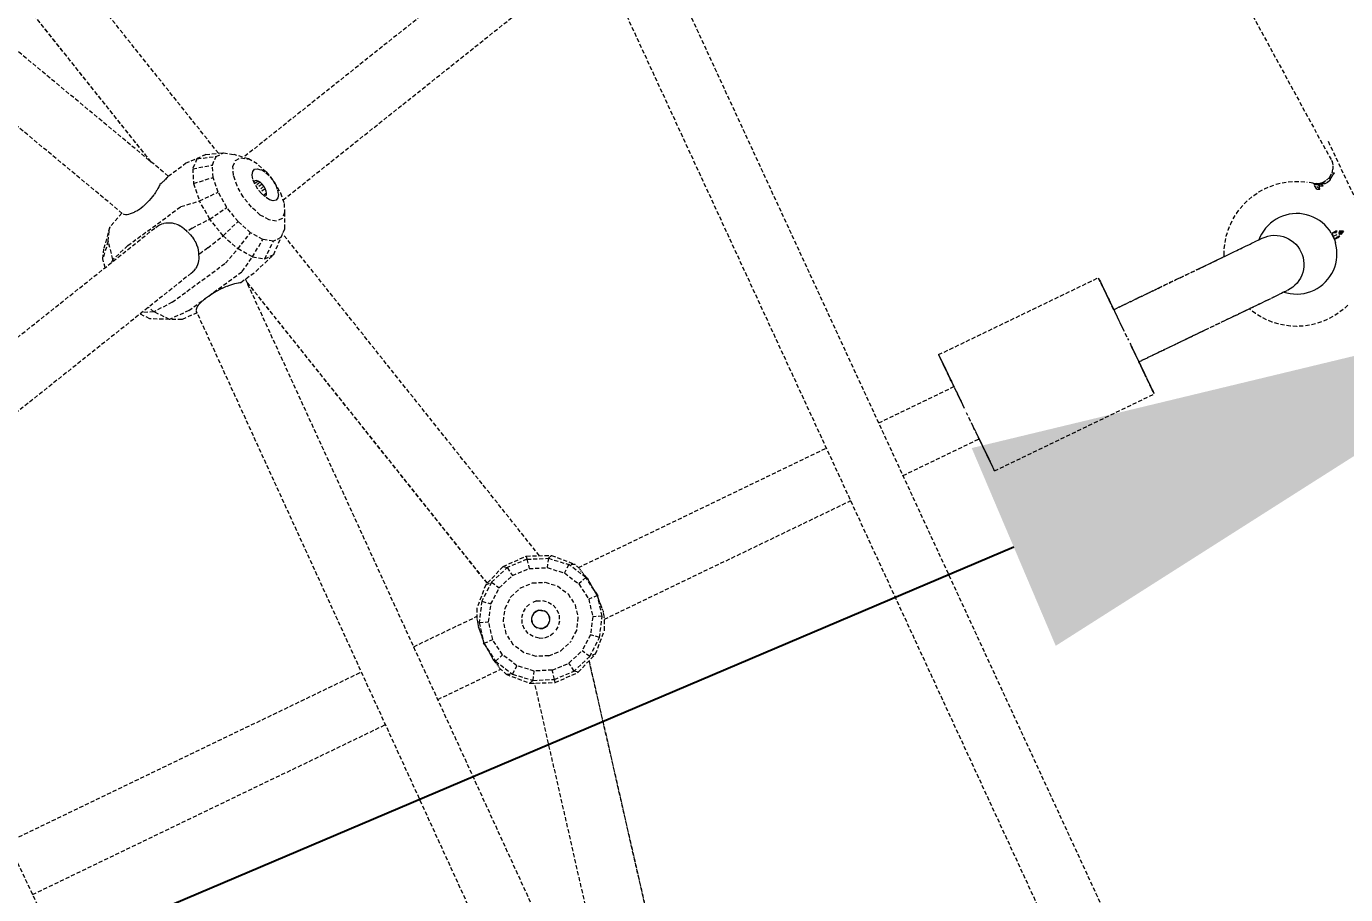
# Model space of a CAD drawing. Header units: millimetres. Extents: x -3111 to 2953, y -2449 to 2811.
# Drawn here: x 872.6 to 1281.8, y 437 to 706.4 of the extents above; entities that cross this region are included whole.
import ezdxf

# ---------------------------------------------------------------- set-up
doc = ezdxf.new("R2010")
doc.units = ezdxf.units.MM
doc.linetypes.add('HIDDEN', pattern=[1.905, 1.27, -0.635])
for name, color, linetype in [('DIKOM_ЗОНА', 90, 'Continuous'), ('DIKOM_ОБЪЕКТ', 7, 'Continuous'), ('DIKOM_РАЗМЕР_ОБЪЕКТА', 7, 'Continuous')]:
    doc.layers.add(name, color=color, linetype=linetype)
doc.styles.add('style1', font='arialbd.ttf', dxfattribs={"width": 0.8})
doc.dimstyles.new('1-50', dxfattribs={"dimtxt": 300, "dimasz": 200, "dimexe": 100, "dimexo": 0, "dimgap": 100, "dimtad": 1, "dimtxsty": 'style1', "dimcen": 200, "dimclrd": 7, "dimclre": 7, "dimclrt": 7, "dimadec": 1, "dimazin": 2, "dimtfac": 1, "dimtmove": 0, "dimatfit": 2, "dimfxl": 0, "dimlwd": 25, "dimlwe": 18, "dimarcsym": 0})

# ---------------------------------------------------------------- blocks, each defined once
blk = doc.blocks.new('*D0')
at = {"layer": 'Defpoints', "color": 0, "transparency": 16777216}
for p in [(1362.98, 623.05), (-717.19, -260.39)]:
    blk.add_point(p, dxfattribs=at)
at = {"layer": 'DIKOM_РАЗМЕР_ОБЪЕКТА', "color": 7, "lineweight": 25, "transparency": 16777216}
for p, q in [((1362.98, 623.05), (2780.32, 1224.99)), ((-533.11, -182.21), (1178.9, 544.87))]:
    blk.add_line(p, q, dxfattribs=at)
at = {"layer": 'DIKOM_РАЗМЕР_ОБЪЕКТА', "color": 7, "transparency": 16777216}
for points in [[(1165.87, 575.55), (1191.93, 514.19), (1362.98, 623.05)], [(-546.14, -151.53), (-520.08, -212.89), (-717.19, -260.39)]]:
    blk.add_solid(points, dxfattribs=at)
at = {"layer": 'DIKOM_РАЗМЕР_ОБЪЕКТА', "color": 7, "transparency": 16777216, "insert": (2050.93, 1228.64), "char_height": 300, "attachment_point": 5, "rotation": 23.0107, "style": 'style1'}
blk.add_mtext('{\\fArial|b0|i0|c204|p34;\\H1.16667x;∅2260}', dxfattribs=at)

msp = doc.modelspace()

# ---------------------------------------------------------------- linework, layer by layer
at = {"layer": 'DIKOM_ЗОНА', "color": 3, "lineweight": 15}
msp.add_circle((322.894, 181.327), 2629.975, dxfattribs=at)
at = {"layer": 'DIKOM_ОБЪЕКТ', "color": 7, "linetype": 'HIDDEN', "lineweight": 15}
for p, q in [((916.63, 659.942), (685.614, 851.776)), ((902.39, 648.37), (676.177, 836.216)), ((932.229, 667.019), (833.069, 791.397)), ((911.325, 664.348), (820.855, 777.728)), ((1041.155, 746.446), (939.953, 665.739)), ((952.218, 652.497), (1052.702, 732.631)), ((1224.906, 393.009), (1068.499, 731.787)), ((1207.201, 388.416), (1053.178, 722.031)), ((1247.582, 719.72), (1277.419, 664.853)), ((911.268, 664.394), (878.261, 705.785)), ((928.305, 666.669), (933.791, 667.159)), ((931.458, 666.026), (933.791, 667.159)), ((933.791, 667.159), (937.056, 666.638)), ((1276.418, 670.737), (1290.64, 640.579)), ((916.618, 659.934), (922.042, 663.915)), ((922.042, 663.915), (928.305, 666.669)), ((925.546, 665.33), (924.224, 662.196)), ((924.224, 662.196), (930.339, 663.377)), ((928.305, 666.669), (925.546, 665.33)), ((925.546, 665.33), (931.458, 666.026)), ((930.339, 663.377), (931.458, 666.026)), ((930.57, 659.529), (930.339, 663.377)), ((936.716, 662.914), (937.518, 664.812)), ((936.881, 660.158), (936.716, 662.914)), ((941.528, 665.251), (937.056, 666.638)), ((937.518, 664.812), (939.189, 665.624)), ((939.189, 665.624), (941.528, 665.251)), ((944.253, 663.738), (941.528, 665.251)), ((947.035, 661.268), (944.253, 663.738)), ((1277.419, 664.853), (1277.747, 664.016)), ((1277.645, 664.537), (1277.938, 663.044)), ((1277.934, 662.098), (1277.938, 663.044)), ((915.864, 659.009), (915.574, 658.731)), ((916.128, 659.272), (915.879, 659.023)), ((916.378, 659.539), (916.141, 659.285)), ((916.54, 659.741), (916.418, 659.588)), ((924.224, 662.196), (924.496, 657.647)), ((924.496, 657.647), (930.57, 659.529)), ((932.121, 654.949), (930.57, 659.529)), ((937.992, 656.876), (936.881, 660.158)), ((942.666, 660.351), (942.834, 661.405)), ((942.896, 658.992), (942.666, 660.351)), ((942.834, 661.405), (943.385, 662.056)), ((943.502, 657.467), (942.896, 658.992)), ((943.385, 662.056), (944.266, 662.238)), ((944.266, 662.238), (945.387, 661.933)), ((946.639, 661.173), (945.387, 661.933)), ((947.899, 660.033), (946.639, 661.173)), ((947.035, 661.268), (949.539, 658.139)), ((949.045, 658.625), (947.899, 660.033)), ((1276.886, 659.499), (1275.76, 658.452)), ((1276.886, 659.499), (1277.644, 660.847)), ((1276.886, 659.499), (1276.912, 658.594)), ((1277.25, 659.417), (1276.912, 658.594)), ((1277.756, 660.191), (1277.25, 659.417)), ((1277.644, 660.847), (1277.934, 662.098)), ((1278.35, 660.87), (1277.644, 660.847)), ((1278.35, 660.87), (1277.756, 660.191)), ((912.649, 654.813), (912.234, 654.213)), ((913.042, 655.43), (912.662, 654.832)), ((913.399, 656.04), (913.054, 655.45)), ((913.717, 656.641), (913.411, 656.06)), ((913.993, 657.235), (913.728, 656.663)), ((914.399, 657.675), (914.05, 657.374)), ((914.824, 658.048), (914.417, 657.691)), ((915.21, 658.396), (914.841, 658.064)), ((915.558, 658.717), (915.227, 658.411)), ((924.496, 657.647), (926.33, 652.231)), ((926.33, 652.231), (932.121, 654.949)), ((934.806, 650.188), (932.121, 654.949)), ((939.916, 653.465), (937.992, 656.876)), ((943.507, 658.468), (943.236, 658.148)), ((944.492, 658.408), (943.436, 657.633)), ((944.424, 655.925), (943.502, 657.467)), ((943.941, 658.558), (943.507, 658.468)), ((945.109, 658.034), (943.816, 656.942)), ((944.492, 658.408), (943.941, 658.558)), ((945.729, 657.473), (944.178, 656.336)), ((945.57, 654.517), (944.424, 655.925)), ((945.109, 658.034), (944.492, 658.408)), ((946.292, 656.78), (944.777, 655.49)), ((945.729, 657.473), (945.109, 658.034)), ((946.746, 656.021), (945.243, 654.918)), ((946.292, 656.78), (945.729, 657.473)), ((946.292, 656.78), (946.746, 656.021)), ((947.044, 655.271), (946.746, 656.021)), ((947.158, 654.602), (947.044, 655.271)), ((949.045, 658.625), (949.967, 657.082)), ((949.539, 658.139), (951.463, 654.727)), ((949.967, 657.082), (950.573, 655.558)), ((950.573, 655.558), (950.803, 654.199)), ((951.463, 654.727), (952.574, 651.446)), ((1253.324, 653.941), (1254.94, 655.027)), ((1254.94, 655.027), (1256.644, 655.969)), ((1256.644, 655.969), (1258.424, 656.759)), ((1258.424, 656.759), (1260.265, 657.394)), ((1260.265, 657.394), (1262.153, 657.866)), ((1262.153, 657.866), (1264.076, 658.173)), ((1264.076, 658.173), (1266.017, 658.314)), ((1266.017, 658.314), (1267.964, 658.286)), ((1267.964, 658.286), (1269.901, 658.089)), ((1271.814, 657.726), (1269.901, 658.089)), ((1271.814, 657.726), (1272.836, 657.595)), ((1272.869, 655.92), (1271.814, 657.726)), ((1273.879, 655.903), (1271.814, 657.726)), ((1271.814, 657.726), (1273.634, 656.954)), ((1272.836, 657.595), (1273.863, 657.676)), ((1273.634, 656.954), (1272.836, 657.595)), ((1272.836, 657.595), (1273.903, 657.532)), ((1272.869, 655.92), (1273.879, 655.903)), ((1273.634, 656.954), (1273.903, 657.532)), ((1273.879, 655.903), (1273.634, 656.954)), ((1273.634, 656.954), (1274.923, 656.879)), ((1274.852, 657.966), (1273.863, 657.676)), ((1275.369, 657.515), (1273.903, 657.532)), ((1274.923, 656.879), (1273.903, 657.532)), ((1275.76, 658.452), (1274.852, 657.966)), ((1275.369, 657.515), (1274.852, 657.966)), ((1276.179, 657.998), (1275.369, 657.515)), ((1276.912, 658.594), (1276.179, 657.998)), ((908.924, 650.644), (909.599, 651.238)), ((909.616, 651.253), (910.177, 651.808)), ((910.73, 652.39), (910.191, 651.822)), ((911.258, 652.983), (910.744, 652.404)), ((911.757, 653.585), (911.272, 652.998)), ((912.165, 654.122), (911.77, 653.601)), ((920.582, 650.477), (926.33, 652.231)), ((929.505, 646.601), (926.33, 652.231)), ((942.42, 650.336), (939.916, 653.465)), ((945.57, 654.517), (946.83, 653.376)), ((947.158, 654.602), (946.229, 653.921)), ((946.477, 653.696), (946.804, 653.764)), ((946.804, 653.764), (947.074, 654.083)), ((948.082, 652.617), (946.83, 653.376)), ((947.074, 654.083), (947.158, 654.602)), ((949.203, 652.312), (948.082, 652.617)), ((950.084, 652.494), (949.203, 652.312)), ((950.634, 653.144), (950.084, 652.494)), ((950.803, 654.199), (950.634, 653.144)), ((952.574, 651.446), (952.739, 648.69)), ((1249.119, 649.908), (1250.403, 651.373)), ((1250.403, 651.373), (1251.808, 652.72)), ((1251.808, 652.72), (1253.324, 653.941)), ((902.286, 648.456), (898.479, 644.112)), ((902.656, 648.212), (902.865, 648.168)), ((902.981, 648.129), (903.404, 648.067)), ((903.423, 648.067), (903.885, 648.073)), ((903.904, 648.074), (904.401, 648.142)), ((904.081, 638.365), (920.582, 650.477)), ((904.419, 648.146), (904.953, 648.283)), ((904.972, 648.289), (905.55, 648.503)), ((905.568, 648.51), (906.183, 648.791)), ((906.201, 648.8), (906.844, 649.148)), ((906.861, 649.158), (907.523, 649.578)), ((907.54, 649.589), (907.7, 649.704)), ((907.7, 649.704), (908.213, 650.075)), ((908.23, 650.087), (908.908, 650.63)), ((924.071, 643.801), (929.505, 646.601)), ((929.505, 646.601), (934.806, 650.188)), ((933.638, 641.436), (929.505, 646.601)), ((938.301, 645.82), (934.806, 650.188)), ((945.202, 647.866), (942.42, 650.336)), ((947.927, 646.353), (945.202, 647.866)), ((951.937, 646.791), (950.266, 645.98)), ((952.739, 648.69), (951.937, 646.791)), ((952.739, 648.69), (952.705, 643.522)), ((1246.091, 644.931), (1246.955, 646.676)), ((1246.955, 646.676), (1247.968, 648.339)), ((1247.968, 648.339), (1249.119, 649.908)), ((1260.281, 646.57), (1259.368, 645.972)), ((1261.242, 647.085), (1260.281, 646.57)), ((1262.244, 647.515), (1261.242, 647.085)), ((1263.28, 647.856), (1262.244, 647.515)), ((1264.341, 648.105), (1263.28, 647.856)), ((1265.42, 648.261), (1264.341, 648.105)), ((1266.509, 648.322), (1265.42, 648.261)), ((1267.599, 648.288), (1266.509, 648.322)), ((1268.682, 648.159), (1267.599, 648.288)), ((1269.749, 647.936), (1268.682, 648.159)), ((1270.793, 647.621), (1269.749, 647.936)), ((1271.806, 647.217), (1270.793, 647.621)), ((1272.78, 646.725), (1271.806, 647.217)), ((1273.706, 646.151), (1272.78, 646.725)), ((844.439, 589.57), (912.725, 644.025)), ((898.479, 644.112), (896.707, 637.583)), ((898.006, 639.752), (898.479, 644.112)), ((912.744, 644.039), (913.315, 644.449)), ((913.316, 644.449), (913.913, 644.791)), ((913.933, 644.801), (914.55, 645.072)), ((914.573, 645.081), (915.203, 645.282)), ((915.227, 645.288), (915.863, 645.419)), ((915.889, 645.422), (916.528, 645.485)), ((916.528, 645.485), (917.123, 645.483)), ((917.194, 645.482), (917.829, 645.414)), ((917.861, 645.409), (918.489, 645.278)), ((918.522, 645.269), (919.137, 645.076)), ((919.171, 645.062), (919.773, 644.809)), ((919.773, 644.809), (920.362, 644.496)), ((920.398, 644.474), (920.971, 644.099)), ((921.008, 644.071), (921.557, 643.638)), ((921.594, 643.604), (922.115, 643.114)), ((922.115, 643.114), (922.52, 642.663)), ((924.071, 643.801), (922.52, 642.663)), ((922.703, 642.508), (923.038, 642.183)), ((933.638, 641.436), (938.301, 645.82)), ((942.185, 642.372), (938.301, 645.82)), ((950.266, 645.98), (947.927, 646.353)), ((952.705, 643.522), (951.586, 640.872)), ((1244.829, 641.251), (1245.38, 643.119)), ((1245.38, 643.119), (1246.091, 644.931)), ((1256.337, 642.864), (1255.763, 641.938)), ((1256.99, 643.738), (1256.337, 642.864)), ((1257.717, 644.551), (1256.99, 643.738)), ((1258.511, 645.297), (1257.717, 644.551)), ((1259.368, 645.972), (1258.511, 645.297)), ((1274.58, 645.498), (1273.706, 646.151)), ((1275.393, 644.771), (1274.58, 645.498)), ((1276.14, 643.977), (1275.393, 644.771)), ((1276.814, 643.12), (1276.14, 643.977)), ((1277.412, 642.207), (1276.814, 643.12)), ((1277.791, 642.302), (1281.165, 642.805)), ((1277.791, 642.302), (1278.189, 642.534)), ((1278.03, 641.296), (1281.165, 642.805)), ((1278.189, 642.534), (1278.726, 642.846)), ((1281.165, 642.805), (1278.189, 642.534)), ((1278.405, 640.38), (1281.165, 642.805)), ((1281.165, 642.805), (1278.726, 642.846)), ((1281.165, 642.805), (1279.097, 640.649)), ((1281.165, 642.805), (1279.676, 640.873)), ((898.006, 639.752), (896.344, 634.247)), ((899.494, 634.055), (898.006, 639.752)), ((904.081, 638.365), (899.494, 634.055)), ((923.113, 642.11), (923.293, 641.941)), ((923.293, 641.941), (923.504, 641.733)), ((923.504, 641.733), (923.938, 641.212)), ((923.938, 641.212), (924.128, 640.984)), ((924.128, 640.984), (924.509, 640.425)), ((924.509, 640.425), (924.675, 640.182)), ((924.675, 640.181), (924.787, 639.987)), ((924.787, 639.987), (924.924, 639.749)), ((924.952, 639.698), (925.267, 639.058)), ((925.289, 639.007), (925.55, 638.352)), ((928.906, 637.633), (933.638, 641.436)), ((933.638, 641.436), (938.23, 637.36)), ((938.23, 637.36), (942.185, 642.372)), ((945.989, 640.26), (942.185, 642.372)), ((942.728, 634.863), (945.989, 640.26)), ((949.253, 639.74), (945.989, 640.26)), ((946.588, 634.247), (949.253, 639.74)), ((951.586, 640.872), (949.253, 639.74)), ((949.346, 635.587), (951.586, 640.872)), ((1031.787, 542.143), (952.101, 642.093)), ((1244.221, 637.409), (1244.442, 639.343)), ((1244.442, 639.343), (1244.829, 641.251)), ((1251.028, 638.268), (1251.811, 638.645)), ((1251.272, 638.385), (1252.227, 638.858)), ((1252.227, 638.858), (1252.905, 639.185)), ((1252.905, 639.185), (1253.525, 639.483)), ((1254.08, 639.751), (1253.525, 639.483)), ((1254.57, 639.987), (1254.08, 639.751)), ((1254.991, 640.189), (1254.57, 639.987)), ((1255.271, 640.964), (1254.955, 640.172)), ((1255.34, 640.357), (1254.991, 640.189)), ((1255.217, 640.298), (1255.415, 640.394)), ((1255.763, 641.938), (1255.271, 640.964)), ((1255.616, 640.49), (1255.34, 640.357)), ((1255.817, 640.587), (1255.616, 640.49)), ((1255.99, 640.67), (1256.859, 641.036)), ((1256.859, 641.036), (1257.762, 641.308)), ((1257.762, 641.308), (1258.688, 641.485)), ((1258.688, 641.485), (1259.628, 641.563)), ((1259.628, 641.563), (1260.571, 641.543)), ((1260.571, 641.543), (1261.506, 641.424)), ((1261.506, 641.424), (1262.424, 641.208)), ((1262.424, 641.208), (1263.315, 640.897)), ((1263.315, 640.897), (1264.167, 640.495)), ((1264.167, 640.495), (1264.973, 640.006)), ((1264.973, 640.006), (1265.724, 639.435)), ((1265.724, 639.435), (1266.411, 638.788)), ((1266.411, 638.788), (1267.026, 638.074)), ((1277.412, 642.207), (1277.927, 641.246)), ((1278.03, 641.296), (1277.791, 642.302)), ((1277.927, 641.246), (1278.357, 640.244)), ((1278.03, 641.296), (1278.405, 640.38)), ((1278.357, 640.244), (1278.698, 639.208)), ((1278.405, 640.38), (1278.668, 640.482)), ((1278.668, 640.482), (1279.097, 640.649)), ((1278.947, 638.147), (1278.698, 639.208)), ((1279.097, 640.649), (1279.676, 640.873)), ((896.344, 634.247), (896.707, 637.583)), ((925.565, 638.302), (925.772, 637.636)), ((925.772, 637.636), (925.924, 636.962)), ((925.933, 636.916), (926.028, 636.244)), ((926.032, 636.2), (926.071, 635.552)), ((928.906, 637.633), (926.071, 635.552)), ((926.079, 635.497), (926.139, 634.895)), ((926.139, 634.895), (926.137, 634.292)), ((934.352, 632.911), (938.23, 637.36)), ((942.728, 634.863), (938.23, 637.36)), ((939.58, 630.355), (942.728, 634.863)), ((942.728, 634.863), (946.588, 634.247)), ((943.793, 630.353), (949.346, 635.587)), ((946.588, 634.247), (949.346, 635.587)), ((1242.389, 634.12), (1243.408, 634.612)), ((1242.494, 634.156), (1243.512, 634.648)), ((1243.408, 634.612), (1244.196, 634.991)), ((1243.512, 634.648), (1244.527, 635.137)), ((1244.168, 635.462), (1244.221, 637.409)), ((1244.196, 634.978), (1244.168, 635.462)), ((1244.527, 635.137), (1245.53, 635.62)), ((1245.53, 635.62), (1246.517, 636.096)), ((1246.517, 636.096), (1247.188, 636.419)), ((1247.188, 636.419), (1248.072, 636.845)), ((1248.072, 636.845), (1248.641, 637.118)), ((1248.422, 637.013), (1249.329, 637.45)), ((1249.245, 637.409), (1249.744, 637.65)), ((1249.744, 637.65), (1250.199, 637.869)), ((1250.199, 637.869), (1251.028, 638.268)), ((1267.026, 638.074), (1267.563, 637.298)), ((1267.563, 637.298), (1267.996, 636.463)), ((1267.996, 636.463), (1268.37, 635.628)), ((1268.37, 635.628), (1268.644, 634.726)), ((1268.644, 634.726), (1268.822, 633.8)), ((1279.103, 637.067), (1278.947, 638.147)), ((1279.001, 633.806), (1279.13, 634.889)), ((1279.164, 635.979), (1279.103, 637.067)), ((1279.13, 634.889), (1279.164, 635.979)), ((897.051, 631.527), (896.344, 634.247)), ((897.054, 631.529), (896.344, 634.247)), ((899.494, 634.055), (899.038, 633.111)), ((899.708, 633.645), (899.494, 634.055)), ((917.85, 620.8), (934.352, 632.911)), ((923.795, 629.831), (924.302, 630.279)), ((924.318, 630.294), (924.763, 630.778)), ((924.779, 630.796), (925.161, 631.312)), ((925.49, 631.872), (925.174, 631.332)), ((925.74, 632.429), (925.49, 631.872)), ((925.937, 633.023), (925.751, 632.454)), ((926.069, 633.634), (925.969, 633.161)), ((926.137, 634.259), (926.074, 633.664)), ((929.188, 622.728), (939.58, 630.355)), ((939.172, 626.961), (943.793, 630.353)), ((1209.926, 618.473), (1242.494, 634.156)), ((1236.576, 631.307), (1230.325, 628.298)), ((1237.413, 631.724), (1236.298, 631.173)), ((1237.413, 631.724), (1238.373, 632.186)), ((1238.373, 632.186), (1239.355, 632.66)), ((1239.355, 632.66), (1240.356, 633.141)), ((1240.356, 633.141), (1241.369, 633.629)), ((1241.369, 633.629), (1242.389, 634.12)), ((1268.766, 630.982), (1268.551, 630.063)), ((1268.883, 631.917), (1268.766, 630.982)), ((1268.822, 633.8), (1268.902, 632.86)), ((1268.902, 632.86), (1268.883, 631.917)), ((1277.568, 629.708), (1278.059, 630.682)), ((1278.059, 630.682), (1278.463, 631.694)), ((1278.463, 631.694), (1278.778, 632.738)), ((1278.778, 632.738), (1279.001, 633.806)), ((923.793, 629.829), (847.643, 569.102)), ((935.432, 626.007), (936.042, 626.226)), ((936.067, 626.235), (936.657, 626.427)), ((936.683, 626.435), (937.252, 626.598)), ((937.278, 626.604), (937.822, 626.739)), ((937.848, 626.745), (938.361, 626.851)), ((938.387, 626.855), (938.867, 626.931)), ((938.892, 626.934), (939.172, 626.961)), ((1065.495, 354.932), (940.591, 628.003)), ((1015.622, 533.638), (940.948, 627.224)), ((1015.579, 533.593), (940.996, 627.117)), ((1155.594, 604.532), (1205.147, 628.396)), ((1205.323, 628.031), (1205.2, 628.286)), ((1205.2, 628.286), (1205.323, 628.031)), ((1205.739, 627.168), (1205.323, 628.031)), ((1205.727, 627.192), (1205.323, 628.031)), ((1205.515, 627.632), (1205.323, 628.031)), ((1205.323, 628.031), (1205.515, 627.632)), ((1205.515, 627.632), (1205.777, 627.088)), ((1209.02, 620.354), (1205.777, 627.088)), ((1205.777, 627.088), (1209.746, 618.847)), ((1205.777, 627.088), (1206.109, 626.398)), ((1206.109, 626.398), (1206.523, 625.539)), ((1230.018, 628.15), (1223.779, 625.146)), ((1230.325, 628.298), (1230.018, 628.15)), ((1266.783, 626.761), (1266.138, 626.073)), ((1267.353, 627.512), (1266.783, 626.761)), ((1267.841, 628.319), (1267.353, 627.512)), ((1268.242, 629.173), (1267.841, 628.319)), ((1268.551, 630.063), (1268.242, 629.173)), ((1273.962, 625.674), (1274.818, 626.348)), ((1274.818, 626.348), (1275.613, 627.095)), ((1275.613, 627.095), (1276.34, 627.908)), ((1276.34, 627.908), (1276.993, 628.781)), ((1276.993, 628.781), (1277.568, 629.708)), ((923.078, 618.243), (928.199, 622.002)), ((928.192, 621.997), (927.875, 621.751)), ((928.199, 622.002), (928.471, 622.229)), ((928.491, 622.245), (929.154, 622.706)), ((929.191, 622.73), (929.882, 623.194)), ((929.905, 623.209), (930.652, 623.679)), ((930.673, 623.692), (931.343, 624.078)), ((931.364, 624.09), (932.036, 624.458)), ((932.058, 624.47), (932.726, 624.817)), ((932.748, 624.828), (933.41, 625.153)), ((933.433, 625.164), (934.086, 625.462)), ((934.11, 625.472), (934.754, 625.743)), ((934.778, 625.753), (934.998, 625.838)), ((934.998, 625.838), (935.407, 625.997)), ((1206.523, 625.539), (1208.453, 621.532)), ((1206.523, 625.539), (1207.01, 624.528)), ((1209.925, 618.474), (1206.934, 624.685)), ((1207.01, 624.528), (1208.338, 621.772)), ((1207.01, 624.528), (1208.324, 621.799)), ((1207.01, 624.528), (1207.557, 623.393)), ((1207.557, 623.393), (1207.454, 623.606)), ((1207.557, 623.393), (1208.15, 622.161)), ((1208.15, 622.161), (1208.784, 620.844)), ((1218.229, 622.473), (1216.884, 621.825)), ((1223.779, 625.146), (1217.071, 621.915)), ((1257.544, 621.453), (1258.828, 622.071)), ((1258.828, 622.071), (1259.611, 622.448)), ((1259.064, 622.185), (1260.054, 622.649)), ((1260.054, 622.649), (1260.734, 622.976)), ((1260.734, 622.976), (1261.354, 623.275)), ((1261.911, 623.543), (1261.354, 623.275)), ((1262.401, 623.779), (1261.911, 623.543)), ((1262.823, 623.982), (1262.401, 623.779)), ((1262.766, 623.955), (1263.581, 623.709)), ((1263.173, 624.151), (1262.823, 623.982)), ((1263.449, 624.284), (1263.173, 624.151)), ((1263.651, 624.381), (1263.449, 624.284)), ((1263.581, 623.709), (1264.648, 623.486)), ((1264.65, 624.919), (1263.824, 624.464)), ((1264.648, 623.486), (1265.731, 623.358)), ((1265.424, 625.457), (1264.65, 624.919)), ((1266.138, 626.073), (1265.424, 625.457)), ((1265.731, 623.358), (1266.821, 623.324)), ((1266.821, 623.324), (1267.909, 623.385)), ((1267.909, 623.385), (1268.989, 623.541)), ((1268.989, 623.541), (1270.05, 623.79)), ((1270.05, 623.79), (1271.086, 624.131)), ((1271.086, 624.131), (1272.088, 624.561)), ((1272.088, 624.561), (1273.049, 625.076)), ((1273.049, 625.076), (1273.962, 625.674)), ((912.215, 617.827), (910.552, 619.27)), ((917.85, 620.8), (912.215, 617.827)), ((923.078, 618.243), (917.045, 615.465)), ((925.308, 618.528), (925.301, 618.251)), ((925.39, 618.85), (925.308, 618.543)), ((1047.645, 350.683), (925.337, 618.078)), ((925.544, 619.199), (925.395, 618.866)), ((925.76, 619.567), (925.552, 619.215)), ((926.04, 619.956), (925.77, 619.583)), ((926.395, 620.37), (926.052, 619.972)), ((926.819, 620.809), (926.409, 620.386)), ((927.305, 621.265), (926.835, 620.825)), ((927.856, 621.735), (927.322, 621.281)), ((1208.784, 620.844), (1211.533, 615.137)), ((1209.532, 619.29), (1209.925, 618.474)), ((1210.115, 618.566), (1209.925, 618.474)), ((1209.925, 618.474), (1210.226, 617.849)), ((1216.884, 621.825), (1210.115, 618.566)), ((1217.725, 602.279), (1250.292, 617.963)), ((1249.177, 617.411), (1250.198, 617.903)), ((1250.198, 617.903), (1251.22, 618.395)), ((1250.292, 617.963), (1251.312, 618.452)), ((1251.22, 618.395), (1252.007, 618.774)), ((1251.312, 618.452), (1252.326, 618.94)), ((1252.357, 618.458), (1251.997, 618.782)), ((1252.276, 618.916), (1253.151, 619.337)), ((1252.326, 618.94), (1253.33, 619.424)), ((1253.911, 617.286), (1252.357, 618.458)), ((1253.151, 619.337), (1254.317, 619.899)), ((1254.317, 619.899), (1255.283, 620.364)), ((1254.649, 620.059), (1254.989, 620.222)), ((1254.989, 620.222), (1255.872, 620.648)), ((1255.872, 620.648), (1257.129, 621.253)), ((1257.129, 621.253), (1257.999, 621.672)), ((1257.213, 621.294), (1257.544, 621.453)), ((1281.086, 618.552), (1279.539, 617.37)), ((1282.525, 619.863), (1281.086, 618.552)), ((910.911, 615.666), (907.887, 617.144)), ((912.215, 617.827), (908.404, 617.557)), ((917.045, 615.465), (910.911, 615.666)), ((917.045, 615.465), (912.215, 617.827)), ((920.938, 615.463), (917.045, 615.465)), ((925.6, 617.502), (920.938, 615.463)), ((1210.205, 617.894), (1210.307, 617.681)), ((1210.226, 617.849), (1211, 616.242)), ((1211, 616.242), (1211.781, 614.621)), ((1211.533, 615.137), (1211.812, 614.556)), ((1211.827, 614.526), (1212.061, 614.039)), ((1212.029, 614.107), (1212.578, 612.965)), ((1244.282, 615.054), (1237.817, 611.953)), ((1245.214, 615.502), (1244.282, 615.054)), ((1245.214, 615.502), (1246.175, 615.965)), ((1246.175, 615.965), (1247.16, 616.439)), ((1247.16, 616.439), (1248.162, 616.922)), ((1248.162, 616.922), (1249.177, 617.411)), ((1255.561, 616.253), (1253.911, 617.286)), ((1257.295, 615.367), (1255.561, 616.253)), ((1259.099, 614.633), (1257.295, 615.367)), ((1260.958, 614.059), (1259.099, 614.633)), ((1262.861, 613.646), (1260.958, 614.059)), ((1272.513, 614.096), (1270.613, 613.672)), ((1274.369, 614.683), (1272.513, 614.096)), ((1276.168, 615.428), (1274.369, 614.683)), ((1277.895, 616.326), (1276.168, 615.428)), ((1279.539, 617.37), (1277.895, 616.326)), ((1212.578, 612.965), (1214.451, 609.077)), ((1238.125, 612.101), (1231.579, 608.949)), ((1237.817, 611.953), (1232.073, 609.187)), ((1264.793, 613.401), (1262.861, 613.646)), ((1266.738, 613.323), (1264.793, 613.401)), ((1268.683, 613.413), (1266.738, 613.323)), ((1270.613, 613.672), (1268.683, 613.413)), ((1214.919, 608.106), (1215.072, 607.787)), ((1215.072, 607.787), (1215.374, 607.16)), ((1215.312, 607.289), (1216.65, 604.51)), ((1215.343, 607.223), (1217.424, 602.903)), ((1215.374, 607.16), (1216.65, 604.51)), ((1215.383, 607.142), (1215.867, 606.135)), ((1215.839, 606.195), (1215.48, 606.94)), ((1215.867, 606.135), (1216.65, 604.51)), ((1224.871, 605.718), (1218.041, 602.429)), ((1224.683, 605.628), (1220.283, 603.509)), ((1231.579, 608.949), (1224.683, 605.628)), ((1155.594, 604.532), (1156.146, 603.386)), ((1156.059, 603.565), (1155.647, 604.422)), ((1155.647, 604.422), (1156.062, 603.56)), ((1155.647, 604.422), (1155.77, 604.167)), ((1155.647, 604.422), (1155.77, 604.167)), ((1155.77, 604.167), (1155.962, 603.768)), ((1155.962, 603.768), (1156.223, 603.224)), ((1156.223, 603.224), (1158.892, 597.682)), ((1158.892, 597.682), (1156.223, 603.224)), ((1156.223, 603.224), (1156.43, 602.795)), ((1156.223, 603.224), (1156.556, 602.534)), ((1157.807, 599.937), (1156.556, 602.534)), ((1156.556, 602.534), (1157.811, 599.928)), ((1156.556, 602.534), (1156.969, 601.676)), ((1156.969, 601.676), (1157.456, 600.665)), ((1216.118, 605.615), (1218.867, 599.907)), ((1216.65, 604.51), (1217.424, 602.903)), ((1217.424, 602.903), (1218.169, 601.355)), ((1218.041, 602.429), (1217.725, 602.277)), ((1218.867, 599.907), (1217.725, 602.277)), ((1157.456, 600.665), (1158.003, 599.529)), ((1158.003, 599.529), (1158.596, 598.297)), ((1158.596, 598.297), (1159.23, 596.981)), ((1158.892, 597.682), (1159.23, 596.981)), ((1218.169, 601.355), (1218.867, 599.907)), ((1218.867, 599.907), (1218.536, 600.594)), ((1219.391, 598.818), (1218.867, 599.907)), ((1218.867, 599.907), (1219.501, 598.591)), ((1222.45, 592.466), (1219.391, 598.818)), ((1222.503, 592.356), (1219.498, 598.597)), ((1219.501, 598.591), (1220.094, 597.359)), ((1222.45, 592.466), (1219.682, 598.216)), ((1137.023, 583.364), (1160.372, 594.609)), ((1159.23, 596.981), (1160.372, 594.609)), ((1161.979, 591.273), (1159.23, 596.981)), ((1159.23, 596.981), (1159.455, 596.514)), ((1159.23, 596.981), (1159.674, 596.059)), ((1159.693, 596.019), (1159.928, 595.533)), ((1159.928, 595.533), (1160.401, 594.551)), ((1160.436, 594.476), (1160.673, 593.985)), ((1160.673, 593.985), (1162.671, 589.837)), ((1160.673, 593.985), (1161.05, 593.201)), ((1220.094, 597.359), (1220.641, 596.224)), ((1220.641, 596.224), (1221.128, 595.212)), ((1220.802, 595.889), (1221.541, 594.354)), ((1221.128, 595.212), (1221.541, 594.354)), ((1221.541, 594.354), (1221.873, 593.664)), ((1222.327, 592.721), (1221.717, 593.987)), ((1221.725, 593.971), (1222.135, 593.12)), ((1221.729, 593.964), (1222.135, 593.12)), ((1222.135, 593.12), (1221.873, 593.664)), ((1221.873, 593.664), (1222.135, 593.12)), ((1161.104, 593.091), (1161.447, 592.378)), ((1162.455, 590.285), (1161.447, 592.378)), ((1161.447, 592.378), (1162.568, 590.049)), ((1161.447, 592.378), (1162.23, 590.753)), ((1161.979, 591.273), (1162.185, 590.846)), ((1162.23, 590.753), (1162.448, 590.3)), ((1162.455, 590.285), (1162.592, 590.001)), ((1162.609, 589.964), (1163.025, 589.101)), ((1172.95, 568.493), (1222.503, 592.356)), ((1222.327, 592.721), (1222.135, 593.12)), ((1222.135, 593.12), (1222.327, 592.721)), ((1222.45, 592.466), (1222.327, 592.721)), ((1222.45, 592.466), (1222.327, 592.721)), ((1163.025, 589.101), (1163.852, 587.383)), ((1165.519, 583.923), (1164.272, 586.512)), ((1165.519, 583.923), (1165.352, 584.27)), ((1166.314, 582.271), (1165.519, 583.923)), ((1166.877, 581.103), (1166.314, 582.271)), ((1169.313, 576.044), (1166.565, 581.751)), ((1167.097, 580.646), (1166.89, 581.075)), ((1144.558, 567.043), (1168.171, 578.415)), ((1167.871, 579.039), (1167.097, 580.646)), ((1168.143, 578.473), (1167.871, 579.039)), ((1168.034, 578.699), (1167.947, 578.879)), ((1168.616, 577.491), (1168.151, 578.456)), ((1168.171, 578.415), (1168.479, 577.775)), ((1168.479, 577.775), (1172.32, 569.8)), ((1172.32, 569.8), (1168.479, 577.775)), ((1169.313, 576.044), (1168.616, 577.491)), ((1043.871, 538.505), (1120.803, 575.553)), ((1169.914, 574.796), (1169.313, 576.044)), ((1169.75, 575.136), (1171.574, 571.349)), ((1170.54, 573.495), (1169.916, 574.792)), ((1169.936, 574.751), (1170.54, 573.495)), ((1170.54, 573.495), (1169.947, 574.727)), ((1171.087, 572.36), (1170.54, 573.495)), ((1171.574, 571.349), (1171.087, 572.36)), ((1171.988, 570.49), (1171.574, 571.349)), ((1172.32, 569.8), (1171.988, 570.49)), ((1172.582, 569.256), (1172.32, 569.8)), ((1172.582, 569.256), (1172.32, 569.8)), ((1172.774, 568.857), (1172.582, 569.256)), ((1172.774, 568.857), (1172.582, 569.256)), ((1172.897, 568.602), (1172.774, 568.857)), ((1172.897, 568.602), (1172.774, 568.857)), ((1051.913, 522.428), (1128.338, 559.233)), ((1020.521, 538.82), (1027.689, 542.028)), ((1027.915, 541.037), (1021.8, 538.459)), ((1027.689, 542.028), (1035.538, 542.248)), ((1027.689, 542.028), (1027.915, 541.037)), ((1027.915, 541.037), (1034.543, 541.368)), ((1027.915, 541.037), (1028.571, 538.163)), ((1034.543, 541.368), (1034.177, 538.442)), ((1035.538, 542.248), (1034.543, 541.368)), ((1034.543, 541.368), (1040.885, 539.412)), ((1035.538, 542.248), (1042.874, 539.447)), ((1020.521, 538.82), (1015.127, 533.114)), ((1016.935, 533.945), (1021.8, 538.459)), ((1020.521, 538.82), (1021.8, 538.459)), ((1021.8, 538.459), (1023.399, 535.983)), ((1023.399, 535.983), (1028.571, 538.163)), ((1028.571, 538.163), (1034.177, 538.442)), ((1034.177, 538.442), (1039.54, 536.788)), ((1040.885, 539.412), (1039.54, 536.788)), ((1039.54, 536.788), (1044.014, 533.399)), ((1042.874, 539.447), (1040.885, 539.412)), ((1046.175, 535.405), (1040.885, 539.412)), ((1044.243, 538.154), (1042.874, 539.447)), ((1044.541, 537.678), (1044.368, 537.94)), ((1044.846, 537.268), (1044.614, 537.58)), ((1045.226, 536.796), (1044.937, 537.154)), ((1045.674, 536.268), (1045.333, 536.669)), ((1045.797, 536.13), (1046.187, 535.691)), ((1015.127, 533.114), (1012.326, 525.778)), ((1016.935, 533.945), (1013.907, 528.039)), ((1015.127, 533.114), (1016.935, 533.945)), ((1016.724, 527.17), (1019.285, 532.165)), ((1016.935, 533.945), (1019.285, 532.165)), ((1019.285, 532.165), (1023.399, 535.983)), ((1022.938, 529.398), (1025.886, 532.133)), ((1025.886, 532.133), (1029.591, 533.695)), ((1029.591, 533.695), (1033.607, 533.895)), ((1033.607, 533.895), (1037.449, 532.71)), ((1037.449, 532.71), (1040.655, 530.282)), ((1046.175, 535.405), (1044.014, 533.399)), ((1044.014, 533.399), (1047.059, 528.684)), ((1049.776, 529.83), (1046.175, 535.405)), ((1046.188, 535.691), (1046.324, 535.543)), ((1046.324, 535.542), (1046.748, 535.083)), ((1046.847, 534.884), (1046.754, 535.069)), ((1047.141, 534.299), (1046.847, 534.884)), ((1047.243, 534.108), (1047.141, 534.299)), ((1047.569, 533.5), (1047.243, 534.108)), ((1047.68, 533.305), (1047.569, 533.5)), ((1048.034, 532.682), (1047.68, 533.305)), ((1048.153, 532.484), (1048.034, 532.682)), ((1048.531, 531.854), (1048.153, 532.484)), ((1013.907, 528.039), (1013.081, 521.455)), ((1013.907, 528.039), (1016.724, 527.17)), ((1021.103, 525.82), (1022.938, 529.398)), ((1030.867, 528.103), (1029.173, 527.424)), ((1030.867, 528.103), (1032.687, 528.227)), ((1032.687, 528.227), (1034.459, 527.781)), ((1040.655, 530.282), (1042.836, 526.904)), ((1049.776, 529.83), (1047.059, 528.684)), ((1047.059, 528.684), (1048.308, 523.212)), ((1048.656, 531.656), (1048.531, 531.854)), ((1049.053, 531.025), (1048.656, 531.656)), ((1049.053, 531.025), (1049.182, 530.83)), ((1049.182, 530.83), (1049.595, 530.206)), ((1049.595, 530.206), (1049.721, 530.025)), ((1049.726, 530.014), (1049.889, 529.664)), ((1051.253, 523.359), (1049.776, 529.83)), ((1049.979, 529.324), (1049.89, 529.663)), ((1050.042, 529.105), (1049.979, 529.324)), ((1050.243, 528.409), (1050.042, 529.105)), ((1050.309, 528.201), (1050.243, 528.409)), ((1050.519, 527.537), (1050.309, 528.201)), ((1012.326, 525.778), (1012.409, 522.816)), ((1016.026, 521.601), (1016.724, 527.17)), ((1020.603, 521.83), (1021.103, 525.82)), ((1026.348, 522.93), (1026.796, 524.706)), ((1026.796, 524.706), (1027.77, 526.254)), ((1027.77, 526.254), (1029.173, 527.424)), ((1030.003, 524.3), (1029.524, 523.538)), ((1029.806, 523.904), (1029.655, 523.552)), ((1029.918, 524.165), (1029.806, 523.904)), ((1031.215, 525.023), (1030.003, 524.299)), ((1030.694, 524.876), (1030.003, 524.3)), ((1031.527, 525.21), (1030.694, 524.876)), ((1030.694, 524.876), (1031.385, 525.153)), ((1031.527, 525.21), (1032.423, 525.27)), ((1031.527, 525.21), (1032.971, 525.08)), ((1032.423, 525.27), (1033.295, 525.051)), ((1032.423, 525.27), (1033.135, 525.091)), ((1034.057, 524.573), (1033.295, 525.051)), ((1033.716, 524.72), (1033.439, 524.961)), ((1033.921, 524.541), (1033.716, 524.72)), ((1034.514, 524.024), (1033.921, 524.541)), ((1034.635, 523.882), (1034.057, 524.573)), ((1034.459, 527.781), (1036.008, 526.81)), ((1034.97, 523.047), (1034.635, 523.882)), ((1036.008, 526.81), (1037.182, 525.404)), ((1037.182, 525.404), (1037.863, 523.707)), ((1042.836, 526.904), (1043.731, 522.984)), ((1050.519, 527.537), (1050.587, 527.341)), ((1050.587, 527.341), (1050.803, 526.718)), ((1050.803, 526.718), (1050.872, 526.537)), ((1050.872, 526.537), (1051.091, 525.962)), ((1051.16, 525.798), (1051.381, 525.277)), ((1051.504, 525.018), (1051.556, 524.618)), ((1051.579, 524.472), (1051.651, 524.009)), ((1051.675, 523.887), (1051.75, 523.499)), ((992.782, 513.901), (1012.395, 523.346)), ((1012.558, 522.276), (1012.485, 522.569)), ((1012.655, 521.766), (1012.585, 522.134)), ((1012.751, 521.157), (1012.682, 521.596)), ((1012.776, 520.961), (1012.751, 521.157)), ((1012.842, 520.456), (1012.776, 520.961)), ((1012.865, 520.237), (1012.842, 520.456)), ((1013.043, 519.729), (1012.879, 520.117)), ((1013.123, 519.518), (1013.043, 519.729)), ((1013.081, 521.455), (1016.026, 521.601)), ((1013.081, 521.455), (1014.558, 514.984)), ((1017.275, 516.129), (1016.026, 521.601)), ((1021.498, 517.91), (1020.603, 521.83)), ((1026.471, 521.106), (1026.348, 522.93)), ((1027.152, 519.41), (1026.471, 521.106)), ((1029.524, 523.538), (1029.303, 522.664)), ((1029.303, 522.664), (1029.364, 521.767)), ((1029.655, 523.552), (1029.345, 522.829)), ((1029.351, 522.334), (1029.515, 521.616)), ((1029.364, 521.767), (1029.699, 520.932)), ((1029.515, 521.616), (1029.573, 521.361)), ((1029.573, 521.361), (1029.634, 521.094)), ((1029.699, 520.932), (1030.277, 520.24)), ((1029.9, 520.722), (1030.107, 520.541)), ((1030.107, 520.541), (1030.689, 520.034)), ((1030.277, 520.24), (1031.039, 519.762)), ((1030.689, 520.034), (1030.891, 519.859)), ((1031.911, 519.543), (1031.039, 519.762)), ((1031.911, 519.543), (1031.186, 519.726)), ((1032.807, 519.604), (1031.336, 519.737)), ((1032.807, 519.604), (1033.641, 519.938)), ((1033.641, 519.938), (1032.932, 519.654)), ((1033.037, 519.741), (1034.086, 520.368)), ((1033.641, 519.938), (1034.331, 520.514)), ((1034.086, 520.368), (1034.331, 520.515)), ((1034.331, 520.514), (1034.81, 521.276)), ((1034.407, 520.635), (1034.487, 520.821)), ((1034.487, 520.822), (1034.907, 521.798)), ((1034.841, 523.101), (1034.7, 523.719)), ((1034.81, 521.276), (1035.031, 522.149)), ((1034.897, 522.854), (1034.841, 523.101)), ((1035.02, 522.314), (1034.897, 522.854)), ((1034.907, 521.798), (1034.991, 521.994)), ((1035.031, 522.149), (1034.97, 523.047)), ((1037.538, 520.108), (1036.564, 518.56)), ((1037.986, 521.884), (1037.538, 520.108)), ((1037.863, 523.707), (1037.986, 521.884)), ((1043.731, 522.984), (1043.231, 518.994)), ((1048.308, 523.212), (1047.61, 517.643)), ((1051.253, 523.359), (1048.308, 523.212)), ((1050.428, 516.774), (1051.253, 523.359)), ((1051.774, 523.401), (1051.85, 523.093)), ((1052.008, 519.036), (1051.898, 522.954)), ((1013.331, 518.973), (1013.123, 519.518)), ((1013.411, 518.744), (1013.331, 518.973)), ((1013.615, 518.154), (1013.411, 518.744)), ((1013.692, 517.91), (1013.615, 518.154)), ((1013.891, 517.282), (1013.692, 517.91)), ((1013.891, 517.282), (1013.965, 517.026)), ((1013.965, 517.026), (1014.155, 516.367)), ((1014.155, 516.367), (1014.225, 516.102)), ((1014.225, 516.102), (1014.404, 515.42)), ((1014.558, 514.984), (1017.275, 516.129)), ((1020.32, 511.415), (1017.275, 516.129)), ((1023.68, 514.532), (1021.498, 517.91)), ((1028.326, 518.004), (1027.152, 519.41)), ((1029.875, 517.033), (1028.326, 518.004)), ((1031.647, 516.587), (1029.875, 517.033)), ((1031.647, 516.587), (1033.467, 516.711)), ((1031.911, 519.543), (1032.807, 519.604)), ((1033.467, 516.711), (1035.161, 517.39)), ((1035.161, 517.39), (1036.564, 518.56)), ((1043.231, 518.994), (1041.396, 515.416)), ((1047.61, 517.643), (1045.05, 512.649)), ((1047.4, 510.869), (1050.428, 516.774)), ((1050.428, 516.774), (1047.61, 517.643)), ((1049.208, 511.7), (1052.008, 519.036)), ((1014.404, 515.42), (1014.469, 515.148)), ((1014.6, 514.835), (1014.482, 515.095)), ((1014.558, 514.984), (1018.159, 509.409)), ((1014.802, 514.531), (1014.601, 514.835)), ((1014.802, 514.531), (1014.948, 514.299)), ((1014.948, 514.299), (1015.324, 513.702)), ((1015.324, 513.702), (1015.463, 513.471)), ((1015.463, 513.471), (1015.821, 512.874)), ((1015.821, 512.874), (1015.951, 512.645)), ((1015.951, 512.645), (1016.286, 512.056)), ((1016.286, 512.056), (1016.406, 511.832)), ((1016.406, 511.832), (1016.714, 511.257)), ((1026.885, 512.104), (1023.68, 514.532)), ((1030.727, 510.919), (1026.885, 512.104)), ((1034.744, 511.119), (1038.449, 512.681)), ((1038.449, 512.681), (1041.396, 515.416)), ((1040.935, 508.831), (1045.05, 512.649)), ((1043.813, 505.994), (1049.208, 511.7)), ((1047.4, 510.869), (1045.05, 512.649)), ((1049.208, 511.7), (1047.4, 510.869)), ((1016.714, 511.257), (1016.822, 511.042)), ((1016.822, 511.042), (1017.1, 510.488)), ((1017.101, 510.488), (1017.195, 510.283)), ((1017.195, 510.283), (1017.404, 509.833)), ((1017.464, 509.768), (1017.608, 509.607)), ((1017.608, 509.607), (1017.977, 509.191)), ((1017.978, 509.191), (1018.103, 509.043)), ((1018.103, 509.043), (1018.426, 508.663)), ((1018.159, 509.409), (1020.32, 511.415)), ((1018.159, 509.409), (1023.449, 505.402)), ((1018.533, 508.531), (1018.806, 508.191)), ((1018.891, 508.076), (1019.111, 507.781)), ((1019.175, 507.684), (1019.339, 507.436)), ((1024.795, 508.026), (1020.32, 511.415)), ((1023.449, 505.402), (1024.795, 508.026)), ((1030.158, 506.371), (1024.795, 508.026)), ((1034.744, 511.119), (1030.727, 510.919)), ((1035.763, 506.651), (1040.935, 508.831)), ((1042.535, 506.355), (1040.935, 508.831)), ((1047.4, 510.869), (1042.535, 506.355)), ((1047.159, 509.533), (1082.583, 354.554)), ((1082.592, 354.55), (1047.207, 509.584)), ((866.849, 453.255), (976.561, 506.09)), ((1000.259, 497.553), (1019.781, 506.954)), ((1019.41, 507.305), (1021.46, 505.367)), ((1021.46, 505.367), (1023.449, 505.402)), ((1021.46, 505.367), (1028.796, 502.566)), ((1023.449, 505.402), (1029.791, 503.446)), ((1028.796, 502.566), (1029.791, 503.446)), ((1029.791, 503.446), (1030.158, 506.371)), ((1029.791, 503.446), (1036.419, 503.777)), ((1035.763, 506.651), (1030.158, 506.371)), ((1036.419, 503.777), (1035.763, 506.651)), ((1036.419, 503.777), (1042.535, 506.355)), ((1036.645, 502.786), (1036.419, 503.777)), ((1036.645, 502.786), (1043.813, 505.994)), ((1043.813, 505.994), (1042.535, 506.355)), ((1028.796, 502.566), (1036.645, 502.786)), ((1062.566, 361.335), (1030.335, 502.609)), ((874.555, 437.017), (984.039, 489.742)), ((861.698, 464.113), (882.705, 419.84))]:
    msp.add_line(p, q, dxfattribs=at)

# ---------------------------------------------------------------- dimensions: what is measured, and where the dimension line sits
at = {"layer": 'DIKOM_РАЗМЕР_ОБЪЕКТА'}
dim = msp.add_diameter_dim_2p(p1=(-717.193, -260.394), p2=(1362.983, 623.048), text='{\\fArial|b0|i0|c204|p34;\\H1.16667x;<>}', dimstyle='1-50', dxfattribs=at)
dim.commit()
dim.dimension.update_dxf_attribs({"geometry": '*D0', "text_midpoint": (2163.697, 963.108), "dimtype": 163})

doc.saveas('drawing.dxf')
